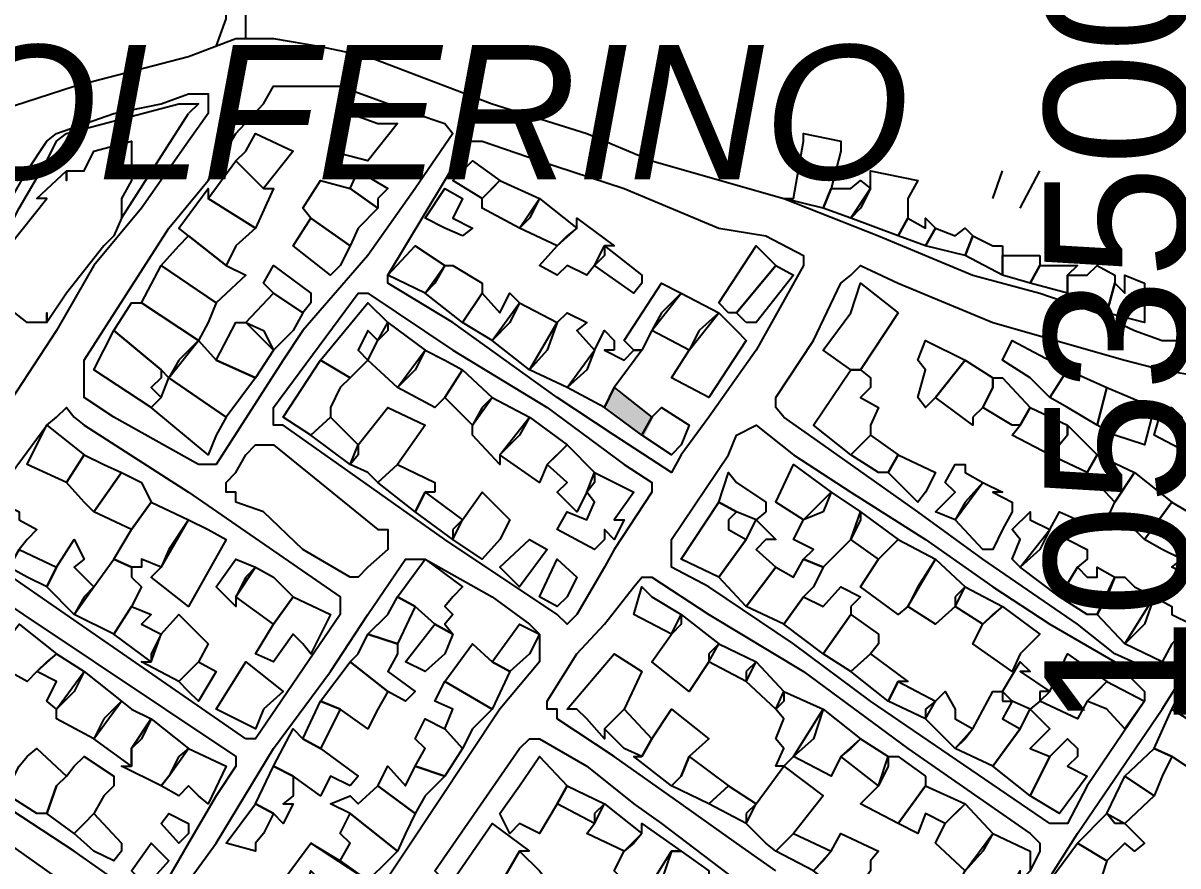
# Model space of a CAD drawing. Header units: millimetres. Extents: x -3588 to 75209, y -3737 to 38254.
# Drawn here: x 28172.9 to 28338.3, y 5220.4 to 5341 of the extents above; entities that cross this region are included whole.
import ezdxf

# ---------------------------------------------------------------- set-up
doc = ezdxf.new("R2010")
doc.units = ezdxf.units.MM
for name, color, linetype in [('H', 250, 'Continuous'), ('P', 253, 'Continuous'), ('T', 7, 'Continuous')]:
    doc.layers.add(name, color=color, linetype=linetype)

msp = doc.modelspace()

# ---------------------------------------------------------------- hatches: boundary and pattern name
at = {"layer": 'H', "linetype": 'Continuous'}
msp.add_hatch(color=256, dxfattribs=at).paths.add_polyline_path([(28263.211, 5284.577), (28261.803, 5281.76), (28256.442, 5285.985), (28257.562, 5288.53), (28263.211, 5284.577), (28263.211, 5284.577)])

# ---------------------------------------------------------------- linework, layer by layer
at = {"layer": 'P', "color": 254}
for points in [[(28200.541, 5337.645), (28201.949, 5341.598), (28201.949, 5345.551), (28203.357, 5353.745)], [(28204.782, 5338.781), (28204.782, 5341.598), (28204.782, 5345.551), (28206.19, 5353.745)], [(28054.315, 5214.288), (28070.687, 5239.974), (28085.362, 5261.707), (28089.603, 5271.022), (28092.148, 5276.671), (28094.964, 5284.577), (28097.781, 5292.771), (28101.734, 5302.357), (28107.111, 5315.912), (28108.519, 5317.32), (28109.928, 5318.457), (28112.472, 5319.865), (28120.65, 5319.865), (28135.614, 5321.273), (28140.975, 5321.273), (28143.808, 5321.273), (28153.122, 5324.106), (28164.132, 5328.059), (28168.085, 5328.059), (28180.216, 5331.996), (28196.588, 5336.237), (28203.357, 5338.781), (28204.782, 5338.781)], [(28204.782, 5338.781), (28207.31, 5338.781)], [(28207.31, 5338.781), (28208.735, 5338.781), (28215.504, 5337.645), (28222.274, 5336.237), (28240.054, 5329.467), (28253.609, 5325.226), (28262.923, 5321.273), (28281.84, 5315.912), (28295.395, 5310.551), (28308.934, 5304.901), (28318.536, 5302.357), (28326.73, 5299.54), (28332.091, 5296.996), (28336.044, 5295.587), (28341.678, 5295.587), (28348.463, 5294.179), (28351.008, 5294.179), (28355.233, 5292.771), (28362.002, 5290.226), (28367.38, 5287.409), (28372.741, 5283.456), (28376.694, 5280.624), (28378.102, 5279.215), (28380.919, 5276.671)], [(28199.405, 5318.457), (28203.357, 5325.226), (28207.31, 5329.467), (28208.735, 5331.996), (28210.143, 5331.996), (28211.551, 5331.996), (28218.321, 5331.996), (28229.059, 5328.059), (28233.284, 5326.634), (28234.421, 5325.226), (28229.059, 5317.32), (28222.274, 5307.734), (28212.96, 5296.996), (28210.143, 5292.771), (28200.541, 5277.807), (28199.405, 5277.807), (28197.996, 5277.807), (28185.865, 5284.577), (28181.624, 5287.409), (28181.624, 5288.818), (28181.624, 5290.226), (28181.624, 5291.346), (28181.624, 5292.771), (28193.771, 5311.671), (28199.405, 5318.457)], [(28168.085, 5310.551), (28173.447, 5319.865), (28176.263, 5324.106), (28177.672, 5325.226), (28185.865, 5328.059), (28192.635, 5329.467), (28196.588, 5330.875), (28197.996, 5330.875), (28199.405, 5330.875), (28199.405, 5329.467), (28199.405, 5328.059), (28196.588, 5324.106), (28189.818, 5314.504), (28183.033, 5306.31), (28177.672, 5296.996), (28169.494, 5284.577)], [(28162.708, 5279.215), (28161.3, 5280.624), (28164.132, 5290.226), (28165.541, 5290.226), (28168.085, 5295.587), (28165.541, 5295.587), (28162.708, 5291.346), (28164.132, 5290.226), (28159.891, 5282.032), (28157.347, 5283.456), (28159.891, 5290.226), (28164.132, 5296.996), (28168.085, 5306.31), (28172.31, 5314.504), (28176.263, 5321.273), (28177.672, 5324.106), (28179.08, 5325.226), (28195.18, 5329.467), (28197.996, 5329.467), (28196.588, 5328.059)], [(28186.986, 5313.095), (28196.588, 5328.059)], [(28223.682, 5326.634), (28226.515, 5326.634), (28222.274, 5321.273), (28216.913, 5322.682), (28219.729, 5328.059), (28223.682, 5326.634)], [(28204.782, 5322.682), (28206.19, 5325.226), (28211.551, 5322.682), (28207.31, 5317.32), (28203.357, 5321.273), (28204.782, 5322.682)], [(28290.034, 5322.682), (28288.609, 5317.32), (28287.489, 5314.504), (28281.84, 5315.912), (28283.248, 5315.912), (28284.656, 5324.106), (28284.656, 5325.226), (28290.034, 5324.106), (28290.034, 5322.682)], [(28185.865, 5310.551), (28184.457, 5309.142), (28179.08, 5302.357), (28176.263, 5298.132), (28176.263, 5299.54), (28176.263, 5298.132), (28173.447, 5298.132), (28168.085, 5302.357), (28168.085, 5304.901), (28170.902, 5309.142), (28176.263, 5315.912), (28174.855, 5315.912), (28179.08, 5319.865), (28179.08, 5318.457), (28179.08, 5319.865), (28181.624, 5319.865), (28183.033, 5322.682), (28188.41, 5324.106), (28188.41, 5318.457), (28186.986, 5315.912), (28186.986, 5314.504), (28186.986, 5313.095), (28185.865, 5310.551)], [(28257.562, 5282.032), (28249.384, 5287.409), (28234.421, 5298.132), (28225.107, 5303.781), (28225.107, 5304.901), (28235.829, 5322.682), (28235.829, 5324.106), (28238.646, 5324.106), (28246.84, 5321.273), (28258.97, 5317.32), (28272.526, 5311.671), (28279.295, 5310.551), (28284.656, 5307.734), (28284.656, 5306.31), (28277.887, 5294.179), (28271.117, 5284.577), (28267.164, 5279.215), (28265.756, 5276.671), (28257.562, 5282.032)], [(28207.31, 5317.32), (28208.735, 5317.32), (28206.19, 5311.671), (28199.405, 5315.912), (28203.357, 5321.273), (28207.31, 5317.32)], [(28240.054, 5317.32), (28238.646, 5315.912), (28234.421, 5318.457), (28237.237, 5321.273), (28241.19, 5318.457), (28240.054, 5317.32)], [(28220.866, 5311.671), (28219.729, 5309.142), (28214.096, 5313.095), (28212.96, 5314.504), (28215.504, 5318.457), (28219.729, 5317.32), (28223.682, 5314.504), (28220.866, 5311.671)], [(28223.682, 5315.912), (28223.682, 5314.504), (28219.729, 5317.32), (28220.866, 5319.865), (28225.107, 5317.32), (28223.682, 5315.912)], [(28245.431, 5313.095), (28244.007, 5311.671), (28238.646, 5314.504), (28238.646, 5315.912), (28241.19, 5318.457), (28246.84, 5315.912), (28245.431, 5313.095)], [(28292.85, 5314.504), (28291.442, 5313.095), (28287.489, 5314.504), (28288.609, 5317.32), (28291.442, 5317.32), (28292.85, 5318.457), (28294.259, 5317.32), (28292.85, 5314.504)], [(28299.62, 5315.912), (28299.62, 5313.095), (28298.211, 5310.551), (28291.442, 5313.095), (28294.259, 5317.32), (28294.259, 5319.865), (28301.028, 5318.457), (28299.62, 5315.912)], [(28311.767, 5315.912), (28313.175, 5319.865)], [(28315.72, 5314.504), (28318.536, 5319.865)]]:
    msp.add_lwpolyline(points, dxfattribs=at)
at = {"layer": 'P'}
for points in [[(28203.357, 5309.142), (28201.949, 5306.31), (28196.588, 5310.551), (28195.18, 5311.671), (28199.405, 5317.32), (28199.405, 5315.912), (28206.19, 5311.671), (28203.357, 5309.142)], [(28235.829, 5310.551), (28233.284, 5311.671), (28230.468, 5313.095), (28233.284, 5317.32), (28235.829, 5315.912), (28234.421, 5313.095), (28237.237, 5311.671), (28235.829, 5310.551)], [(28250.792, 5310.551), (28249.384, 5309.142), (28244.007, 5311.671), (28246.84, 5315.912), (28252.201, 5311.671), (28250.792, 5310.551)], [(28218.321, 5306.31), (28216.913, 5304.901), (28211.551, 5309.142), (28214.096, 5313.095), (28219.729, 5309.142), (28218.321, 5306.31)], [(28256.154, 5307.734), (28254.745, 5306.31), (28253.609, 5304.901), (28250.792, 5306.31), (28249.384, 5304.901), (28246.84, 5306.31), (28249.384, 5309.142), (28252.201, 5311.671), (28252.201, 5313.095), (28257.562, 5309.142), (28256.154, 5309.142), (28256.154, 5307.734)], [(28303.573, 5311.671), (28302.164, 5309.142), (28298.211, 5310.551), (28299.62, 5313.095), (28302.164, 5311.671), (28302.164, 5313.095), (28303.573, 5311.671)], [(28195.18, 5309.142), (28196.588, 5310.551), (28201.949, 5306.31), (28204.782, 5304.901), (28200.541, 5300.949), (28192.635, 5306.31), (28195.18, 5309.142)], [(28308.934, 5310.551), (28307.814, 5307.734), (28302.164, 5309.142), (28303.573, 5311.671), (28306.405, 5310.551), (28307.814, 5311.671), (28308.934, 5310.551)], [(28313.175, 5309.142), (28313.175, 5307.734), (28313.175, 5304.901), (28307.814, 5307.734), (28308.934, 5310.551), (28311.767, 5309.142), (28313.175, 5309.142)], [(28231.876, 5303.781), (28230.468, 5302.357), (28225.107, 5304.901), (28229.059, 5309.142), (28233.284, 5306.31), (28231.876, 5303.781)], [(28261.515, 5303.781), (28260.379, 5302.357), (28254.745, 5306.31), (28256.154, 5309.142), (28261.515, 5304.901), (28261.515, 5303.781)], [(28273.934, 5299.54), (28272.526, 5300.949), (28277.887, 5309.142), (28280.703, 5306.31), (28275.07, 5299.54), (28273.934, 5299.54)], [(28318.536, 5307.734), (28318.536, 5306.31), (28317.128, 5303.781), (28313.175, 5304.901), (28313.175, 5307.734), (28315.72, 5307.734), (28317.128, 5307.734), (28318.536, 5307.734)], [(28199.405, 5298.132), (28197.996, 5295.587), (28189.818, 5300.949), (28192.635, 5306.31), (28200.541, 5300.949), (28199.405, 5298.132)], [(28214.096, 5300.949), (28212.96, 5299.54), (28208.735, 5302.357), (28207.31, 5303.781), (28208.735, 5306.31), (28214.096, 5302.357), (28214.096, 5300.949)], [(28238.646, 5303.781), (28238.646, 5302.357), (28235.829, 5298.132), (28230.468, 5302.357), (28233.284, 5306.31), (28234.421, 5306.31), (28238.646, 5303.781)], [(28276.478, 5298.132), (28275.07, 5299.54), (28280.703, 5306.31), (28283.248, 5304.901), (28277.887, 5298.132), (28276.478, 5298.132)], [(28329.259, 5250.697), (28323.897, 5254.938), (28310.358, 5264.252), (28301.028, 5271.022), (28287.489, 5280.624), (28281.84, 5284.577), (28280.703, 5285.985), (28280.703, 5287.409), (28286.081, 5295.587), (28290.034, 5303.781), (28291.442, 5304.901), (28292.85, 5306.31), (28298.211, 5303.781), (28311.767, 5298.132), (28330.683, 5292.771), (28336.044, 5291.346), (28342.814, 5290.226)], [(28322.489, 5304.901), (28322.489, 5302.357), (28317.128, 5303.781), (28318.536, 5306.31), (28321.353, 5306.31), (28323.897, 5306.31), (28322.489, 5304.901)], [(28329.259, 5303.781), (28328.138, 5299.54), (28322.489, 5302.357), (28322.489, 5304.901), (28325.306, 5304.901), (28326.73, 5306.31), (28329.259, 5304.901), (28329.259, 5303.781)], [(28264.332, 5299.54), (28262.923, 5296.996), (28261.515, 5294.179), (28260.379, 5294.179), (28258.97, 5295.587), (28264.332, 5303.781), (28267.164, 5302.357), (28264.332, 5299.54)], [(28298.211, 5299.54), (28292.85, 5291.346), (28291.442, 5291.346), (28287.489, 5294.179), (28291.442, 5299.54), (28292.85, 5303.781), (28298.211, 5299.54)], [(28333.5, 5300.949), (28333.5, 5298.132), (28328.138, 5299.54), (28329.259, 5303.781), (28330.683, 5302.357), (28330.683, 5304.901), (28333.5, 5303.781), (28333.5, 5300.949)], [(28211.551, 5296.996), (28208.735, 5294.179), (28204.782, 5298.132), (28208.735, 5302.357), (28212.96, 5299.54), (28211.551, 5296.996)], [(28249.384, 5256.346), (28233.284, 5267.085), (28219.729, 5276.671), (28210.143, 5283.456), (28208.735, 5283.456), (28208.735, 5284.577), (28208.735, 5285.985), (28220.866, 5302.357), (28222.274, 5302.357), (28234.421, 5294.179), (28247.96, 5285.985), (28258.97, 5277.807), (28262.923, 5275.263), (28262.923, 5273.854), (28257.562, 5265.66), (28256.154, 5263.132), (28252.201, 5256.346), (28250.792, 5254.938), (28249.384, 5256.346)], [(28242.599, 5298.132), (28240.054, 5295.587), (28235.829, 5298.132), (28238.646, 5302.357), (28241.19, 5299.54), (28242.599, 5302.357), (28244.007, 5300.949), (28242.599, 5298.132)], [(28269.709, 5296.996), (28268.285, 5294.179), (28262.923, 5296.996), (28267.164, 5302.357), (28272.526, 5299.54), (28269.709, 5296.996)], [(28195.18, 5292.771), (28193.771, 5290.226), (28192.635, 5291.346), (28185.865, 5296.996), (28188.41, 5300.949), (28189.818, 5300.949), (28197.996, 5295.587), (28195.18, 5292.771)], [(28225.107, 5296.996), (28223.682, 5295.587), (28222.274, 5296.996), (28220.866, 5294.179), (28222.274, 5292.771), (28219.729, 5290.226), (28215.504, 5292.771), (28222.274, 5300.949), (28225.107, 5298.132), (28225.107, 5296.996)], [(28247.96, 5294.179), (28245.431, 5291.346), (28240.054, 5295.587), (28244.007, 5300.949), (28249.384, 5298.132), (28247.96, 5294.179)], [(28253.609, 5291.346), (28250.792, 5288.818), (28245.431, 5291.346), (28249.384, 5298.132), (28250.792, 5299.54), (28253.609, 5298.132), (28252.201, 5296.996), (28254.745, 5294.179), (28253.609, 5291.346)], [(28275.07, 5296.996), (28276.478, 5295.587), (28271.117, 5287.409), (28265.756, 5290.226), (28268.285, 5294.179), (28272.526, 5299.54), (28275.07, 5296.996)], [(28192.635, 5290.226), (28191.227, 5288.818), (28192.635, 5287.409), (28191.227, 5285.985), (28183.033, 5291.346), (28185.865, 5296.996), (28192.635, 5291.346), (28192.635, 5290.226)], [(28207.31, 5296.996), (28208.735, 5294.179), (28206.19, 5290.226), (28200.541, 5292.771), (28203.357, 5298.132), (28204.782, 5298.132), (28207.31, 5296.996)], [(28229.059, 5291.346), (28226.515, 5288.818), (28222.274, 5292.771), (28223.682, 5295.587), (28225.107, 5298.132), (28230.468, 5294.179), (28229.059, 5291.346)], [(28257.562, 5294.179), (28256.154, 5294.179), (28258.97, 5292.771), (28260.379, 5294.179), (28261.515, 5294.179), (28257.562, 5288.818), (28256.154, 5285.985), (28250.792, 5288.818), (28254.745, 5294.179), (28256.154, 5296.996), (28257.562, 5295.587), (28257.562, 5294.179)], [(28200.541, 5292.771), (28206.19, 5290.226), (28201.949, 5284.577), (28193.771, 5290.226), (28197.996, 5295.587), (28200.541, 5292.771)], [(28307.814, 5292.771), (28303.573, 5287.409), (28302.164, 5285.985), (28301.028, 5287.409), (28302.164, 5291.346), (28301.028, 5292.771), (28302.164, 5295.587), (28307.814, 5292.771)], [(28317.128, 5290.226), (28313.175, 5292.771), (28314.583, 5295.587), (28322.489, 5291.346), (28319.945, 5287.409), (28317.128, 5290.226)], [(28233.284, 5292.771), (28235.829, 5291.346), (28233.284, 5287.409), (28231.876, 5285.985), (28226.515, 5288.818), (28230.468, 5294.179), (28233.284, 5292.771)], [(28218.321, 5288.818), (28216.913, 5285.985), (28216.913, 5284.577), (28214.096, 5282.032), (28210.143, 5284.577), (28215.504, 5292.771), (28219.729, 5290.226), (28218.321, 5288.818)], [(28308.934, 5284.577), (28308.934, 5283.456), (28303.573, 5287.409), (28307.814, 5292.771), (28311.767, 5290.226), (28311.767, 5288.818), (28310.358, 5285.985), (28308.934, 5284.577)], [(28200.541, 5282.032), (28199.405, 5279.215), (28191.227, 5285.985), (28192.635, 5287.409), (28193.771, 5290.226), (28201.949, 5284.577), (28200.541, 5282.032)], [(28238.646, 5285.985), (28237.237, 5283.456), (28233.284, 5287.409), (28235.829, 5291.346), (28240.054, 5287.409), (28238.646, 5285.985)], [(28294.259, 5288.818), (28292.85, 5287.409), (28295.395, 5285.985), (28294.259, 5283.456), (28294.259, 5282.032), (28291.442, 5279.215), (28286.081, 5283.456), (28291.442, 5291.346), (28292.85, 5291.346), (28294.259, 5290.226), (28294.259, 5288.818)], [(28317.128, 5285.985), (28315.72, 5283.456), (28314.583, 5283.456), (28310.358, 5285.985), (28311.767, 5288.818), (28311.767, 5290.226), (28313.175, 5290.226), (28317.128, 5285.985)], [(28322.489, 5285.985), (28319.945, 5287.409), (28322.489, 5291.346), (28328.138, 5288.818), (28326.73, 5283.456), (28322.489, 5285.985)], [(28262.923, 5284.577), (28261.515, 5282.032), (28256.154, 5285.985), (28257.562, 5288.818), (28262.923, 5284.577), (28262.923, 5284.577)], [(28329.259, 5282.032), (28326.73, 5283.456), (28328.138, 5288.818), (28334.908, 5285.985), (28333.5, 5280.624), (28329.259, 5282.032)], [(28244.007, 5282.032), (28241.19, 5279.215), (28241.19, 5277.807), (28237.237, 5282.032), (28237.237, 5283.456), (28240.054, 5287.409), (28245.431, 5284.577), (28244.007, 5282.032)], [(28204.782, 5238.566), (28165.541, 5265.66), (28164.132, 5265.66), (28164.132, 5267.085), (28176.263, 5283.456), (28177.672, 5284.577), (28179.08, 5285.985), (28180.216, 5284.577), (28181.624, 5283.456), (28196.588, 5273.854), (28218.321, 5258.891), (28218.321, 5256.346), (28206.19, 5238.566), (28204.782, 5238.566)], [(28222.274, 5276.671), (28219.729, 5277.807), (28220.866, 5280.624), (28225.107, 5285.985), (28230.468, 5283.456), (28226.515, 5277.807), (28223.682, 5275.263), (28222.274, 5276.671)], [(28267.164, 5280.624), (28265.756, 5279.215), (28261.515, 5282.032), (28262.923, 5284.577), (28264.332, 5285.985), (28268.285, 5283.456), (28267.164, 5280.624)], [(28321.353, 5280.624), (28319.945, 5279.215), (28314.583, 5282.032), (28315.72, 5283.456), (28317.128, 5285.985), (28322.489, 5283.456), (28322.489, 5282.032), (28321.353, 5280.624)], [(28337.453, 5285.985), (28338.861, 5284.577), (28338.861, 5282.032), (28341.678, 5280.624), (28340.269, 5279.215), (28334.908, 5282.032), (28336.044, 5285.985), (28337.453, 5285.985)], [(28220.866, 5279.215), (28219.729, 5277.807), (28214.096, 5282.032), (28216.913, 5284.577), (28220.866, 5280.624), (28220.866, 5279.215)], [(28249.384, 5279.215), (28247.96, 5277.807), (28246.84, 5275.263), (28241.19, 5279.215), (28245.431, 5284.577), (28250.792, 5280.624), (28249.384, 5279.215)], [(28174.855, 5280.624), (28176.263, 5283.456), (28181.624, 5279.215), (28179.08, 5275.263), (28173.447, 5277.807), (28174.855, 5280.624)], [(28319.945, 5226.435), (28294.259, 5243.927), (28283.248, 5252.121), (28271.117, 5260.299), (28265.756, 5263.132), (28265.756, 5264.252), (28265.756, 5267.085), (28273.934, 5279.215), (28275.07, 5282.032), (28277.887, 5283.456), (28283.248, 5279.215), (28291.442, 5273.854), (28302.164, 5267.085), (28311.767, 5260.299), (28319.945, 5254.938), (28329.259, 5249.577), (28332.091, 5246.76), (28333.5, 5245.336), (28333.5, 5243.927), (28325.306, 5231.796), (28322.489, 5226.435), (28321.353, 5226.435), (28319.945, 5226.435)], [(28298.211, 5279.215), (28296.803, 5276.671), (28295.395, 5276.671), (28291.442, 5279.215), (28294.259, 5282.032), (28298.211, 5279.215)], [(28326.73, 5279.215), (28325.306, 5276.671), (28319.945, 5279.215), (28322.489, 5282.032), (28322.489, 5283.456), (28326.73, 5279.215)], [(28212.96, 5265.66), (28207.31, 5271.022), (28203.357, 5272.446), (28203.357, 5273.854), (28201.949, 5273.854), (28201.949, 5275.263), (28203.357, 5276.671), (28204.782, 5279.215), (28206.19, 5280.624), (28207.31, 5280.624), (28208.735, 5280.624), (28223.682, 5268.493), (28225.107, 5268.493), (28225.107, 5267.085), (28225.107, 5265.66), (28222.274, 5263.132), (28220.866, 5261.707), (28219.729, 5261.707), (28212.96, 5265.66)], [(28254.745, 5275.263), (28253.609, 5273.854), (28252.201, 5271.022), (28249.384, 5273.854), (28250.792, 5275.263), (28247.96, 5277.807), (28250.792, 5280.624), (28254.745, 5276.671), (28254.745, 5275.263)], [(28357.777, 5280.624), (28337.453, 5248.168), (28336.044, 5248.168), (28334.908, 5248.168), (28329.259, 5250.697)], [(28184.457, 5277.807), (28186.986, 5276.671), (28183.033, 5271.022), (28181.624, 5272.446), (28179.08, 5275.263), (28181.624, 5279.215), (28184.457, 5277.807)], [(28302.164, 5273.854), (28301.028, 5272.446), (28296.803, 5276.671), (28298.211, 5279.215), (28303.573, 5276.671), (28302.164, 5273.854)], [(28332.091, 5276.671), (28329.259, 5272.446), (28325.306, 5276.671), (28326.73, 5279.215), (28332.091, 5276.671)], [(28231.876, 5273.854), (28230.468, 5273.854), (28229.059, 5271.022), (28223.682, 5275.263), (28226.515, 5277.807), (28231.876, 5275.263), (28231.876, 5273.854)], [(28287.489, 5271.022), (28284.656, 5269.901), (28280.703, 5272.446), (28283.248, 5277.807), (28288.609, 5273.854), (28287.489, 5271.022)], [(28307.814, 5272.446), (28306.405, 5269.901), (28303.573, 5271.022), (28306.405, 5273.854), (28304.981, 5275.263), (28306.405, 5277.807), (28307.814, 5277.807), (28307.814, 5276.671), (28310.358, 5275.263), (28307.814, 5272.446)], [(28189.818, 5275.263), (28191.227, 5272.446), (28188.41, 5268.493), (28183.033, 5271.022), (28186.986, 5276.671), (28189.818, 5275.263)], [(28256.154, 5267.085), (28254.745, 5265.66), (28249.384, 5268.493), (28250.792, 5271.022), (28253.609, 5269.901), (28254.745, 5272.446), (28253.609, 5273.854), (28254.745, 5276.671), (28260.379, 5273.854), (28257.562, 5269.901), (28258.97, 5269.901), (28257.562, 5267.085), (28256.154, 5268.493), (28256.154, 5267.085)], [(28279.295, 5271.022), (28277.887, 5269.901), (28275.07, 5271.022), (28272.526, 5272.446), (28273.934, 5276.671), (28275.07, 5275.263), (28279.295, 5272.446), (28279.295, 5271.022)], [(28337.453, 5272.446), (28333.5, 5267.085), (28330.683, 5269.901), (28330.683, 5268.493), (28328.138, 5269.901), (28329.259, 5272.446), (28332.091, 5276.671), (28337.453, 5272.446)], [(28234.421, 5268.493), (28234.421, 5267.085), (28229.059, 5271.022), (28230.468, 5273.854), (28235.829, 5269.901), (28234.421, 5268.493)], [(28241.19, 5267.085), (28238.646, 5264.252), (28234.421, 5267.085), (28235.829, 5269.901), (28238.646, 5273.854), (28242.599, 5269.901), (28241.19, 5267.085)], [(28292.85, 5269.901), (28291.442, 5267.085), (28287.489, 5263.132), (28284.656, 5264.252), (28286.081, 5265.66), (28283.248, 5267.085), (28284.656, 5269.901), (28288.609, 5273.854), (28292.85, 5271.022), (28292.85, 5269.901)], [(28313.175, 5268.493), (28311.767, 5265.66), (28310.358, 5265.66), (28306.405, 5269.901), (28310.358, 5275.263), (28313.175, 5273.854), (28311.767, 5273.854), (28314.583, 5272.446), (28314.583, 5271.022), (28313.175, 5268.493)], [(28173.447, 5267.085), (28172.31, 5265.66), (28170.902, 5263.132), (28165.541, 5267.085), (28169.494, 5272.446), (28172.31, 5271.022), (28172.31, 5269.901), (28174.855, 5268.493), (28173.447, 5267.085)], [(28193.771, 5265.66), (28192.635, 5263.132), (28189.818, 5264.252), (28189.818, 5263.132), (28188.41, 5263.132), (28185.865, 5264.252), (28188.41, 5268.493), (28191.227, 5272.446), (28196.588, 5269.901), (28193.771, 5265.66)], [(28273.934, 5269.901), (28273.934, 5268.493), (28276.478, 5267.085), (28272.526, 5261.707), (28267.164, 5264.252), (28272.526, 5272.446), (28275.07, 5271.022), (28273.934, 5269.901)], [(28341.678, 5269.901), (28338.861, 5264.252), (28336.044, 5265.66), (28333.5, 5267.085), (28337.453, 5272.446), (28341.678, 5269.901)], [(28296.803, 5265.66), (28295.395, 5264.252), (28291.442, 5267.085), (28292.85, 5271.022), (28298.211, 5267.085), (28296.803, 5265.66)], [(28318.536, 5265.66), (28315.72, 5263.132), (28314.583, 5264.252), (28315.72, 5267.085), (28314.583, 5268.493), (28317.128, 5271.022), (28317.128, 5269.901), (28319.945, 5268.493), (28318.536, 5265.66)], [(28323.897, 5269.901), (28322.489, 5267.085), (28325.306, 5265.66), (28325.306, 5264.252), (28323.897, 5263.132), (28321.353, 5258.891), (28315.72, 5263.132), (28319.945, 5268.493), (28321.353, 5271.022), (28323.897, 5269.901)], [(28345.63, 5263.132), (28344.222, 5260.299), (28341.678, 5261.707), (28340.269, 5261.707), (28337.453, 5263.132), (28338.861, 5264.252), (28341.678, 5269.901), (28342.814, 5271.022), (28348.463, 5267.085), (28347.055, 5265.66), (28345.63, 5263.132)], [(28199.405, 5268.493), (28201.949, 5267.085), (28196.588, 5257.482), (28191.227, 5261.707), (28192.635, 5263.132), (28196.588, 5269.901), (28199.405, 5268.493)], [(28279.295, 5267.085), (28277.887, 5265.66), (28280.703, 5263.132), (28276.478, 5257.482), (28272.526, 5261.707), (28276.478, 5267.085), (28277.887, 5269.901), (28280.703, 5267.085), (28279.295, 5267.085)], [(28181.624, 5258.891), (28180.216, 5256.346), (28176.263, 5260.299), (28177.672, 5263.132), (28180.216, 5267.085), (28181.624, 5264.252), (28180.216, 5263.132), (28183.033, 5260.299), (28181.624, 5258.891)], [(28242.599, 5261.707), (28241.19, 5263.132), (28245.431, 5267.085), (28247.96, 5265.66), (28244.007, 5260.299), (28242.599, 5261.707)], [(28301.028, 5260.299), (28299.62, 5257.482), (28298.211, 5256.346), (28292.85, 5260.299), (28295.395, 5264.252), (28298.211, 5267.085), (28303.573, 5264.252), (28301.028, 5260.299)], [(28173.447, 5261.707), (28170.902, 5263.132), (28172.31, 5265.66), (28177.672, 5263.132), (28176.263, 5260.299), (28173.447, 5261.707)], [(28188.41, 5261.707), (28189.818, 5260.299), (28188.41, 5257.482), (28185.865, 5253.529), (28180.216, 5256.346), (28183.033, 5260.299), (28185.865, 5264.252), (28188.41, 5263.132), (28188.41, 5261.707)], [(28210.143, 5202.158), (28208.735, 5203.278), (28196.588, 5211.472), (28195.18, 5212.88), (28193.771, 5212.88), (28193.771, 5214.288), (28200.541, 5223.603), (28208.735, 5237.158), (28216.913, 5248.168), (28222.274, 5256.346), (28227.635, 5264.252), (28229.059, 5264.252), (28230.468, 5264.252), (28240.054, 5258.891), (28245.431, 5254.938), (28246.84, 5253.529), (28246.84, 5252.121), (28246.84, 5249.577), (28241.19, 5242.807), (28227.635, 5222.482), (28214.096, 5202.158), (28212.96, 5200.733), (28211.551, 5200.733), (28210.143, 5202.158)], [(28204.782, 5261.707), (28203.357, 5258.891), (28203.357, 5257.482), (28200.541, 5260.299), (28203.357, 5264.252), (28206.19, 5263.132), (28204.782, 5261.707)], [(28234.421, 5258.891), (28233.284, 5257.482), (28234.421, 5256.346), (28233.284, 5254.938), (28234.421, 5253.529), (28231.876, 5254.938), (28229.059, 5257.482), (28226.515, 5258.891), (28230.468, 5264.252), (28235.829, 5260.299), (28234.421, 5258.891)], [(28250.792, 5258.891), (28249.384, 5257.482), (28246.84, 5258.891), (28249.384, 5264.252), (28252.201, 5261.707), (28250.792, 5258.891)], [(28286.081, 5260.299), (28284.656, 5258.891), (28281.84, 5254.938), (28276.478, 5257.482), (28280.703, 5263.132), (28283.248, 5261.707), (28284.656, 5264.252), (28287.489, 5263.132), (28286.081, 5260.299)], [(28310.358, 5164.037), (28308.934, 5165.461), (28292.85, 5176.184), (28292.85, 5177.592), (28292.85, 5179), (28306.405, 5196.508), (28317.128, 5214.288), (28323.897, 5225.011), (28336.044, 5242.807), (28349.583, 5264.252)], [(28306.405, 5258.891), (28306.405, 5257.482), (28303.573, 5254.938), (28299.62, 5257.482), (28303.573, 5264.252), (28307.814, 5260.299), (28306.405, 5258.891)], [(28159.891, 5260.299), (28161.3, 5263.132), (28162.708, 5263.132), (28203.357, 5236.021), (28203.357, 5234.613), (28200.541, 5230.372), (28196.588, 5223.603), (28192.635, 5216.833), (28191.227, 5215.697), (28189.818, 5215.697), (28180.216, 5222.482), (28168.085, 5230.372), (28159.891, 5236.021), (28150.577, 5242.807), (28150.577, 5243.927), (28149.169, 5243.927), (28149.169, 5245.336), (28158.755, 5257.482), (28159.891, 5260.299)], [(28208.735, 5261.707), (28211.551, 5258.891), (28208.735, 5254.938), (28203.357, 5258.891), (28206.19, 5263.132), (28208.735, 5261.707)], [(28328.138, 5258.891), (28326.73, 5256.346), (28325.306, 5256.346), (28321.353, 5258.891), (28323.897, 5263.132), (28325.306, 5261.707), (28326.73, 5261.707), (28326.73, 5263.132), (28329.259, 5261.707), (28328.138, 5258.891)], [(28256.154, 5254.938), (28260.379, 5260.299), (28261.515, 5261.707), (28262.923, 5261.707), (28271.117, 5256.346), (28284.656, 5248.168), (28299.62, 5237.158), (28317.128, 5225.011), (28318.536, 5223.603), (28318.536, 5222.482), (28317.128, 5219.65)], [(28333.5, 5254.938), (28330.683, 5252.121), (28326.73, 5256.346), (28329.259, 5261.707), (28330.683, 5261.707), (28332.091, 5260.299), (28334.908, 5258.891), (28333.5, 5254.938)], [(28212.96, 5252.121), (28211.551, 5253.529), (28208.735, 5249.577), (28206.19, 5250.697), (28208.735, 5254.938), (28211.551, 5258.891), (28216.913, 5256.346), (28214.096, 5250.697), (28212.96, 5252.121)], [(28225.107, 5256.346), (28226.515, 5258.891), (28229.059, 5257.482), (28226.515, 5252.121), (28222.274, 5253.529), (28225.107, 5256.346)], [(28267.164, 5254.938), (28265.756, 5253.529), (28260.379, 5256.346), (28261.515, 5260.299), (28262.923, 5258.891), (28267.164, 5256.346), (28267.164, 5254.938)], [(28291.442, 5257.482), (28291.442, 5256.346), (28287.489, 5250.697), (28281.84, 5254.938), (28284.656, 5258.891), (28287.489, 5257.482), (28290.034, 5260.299), (28292.85, 5258.891), (28291.442, 5257.482)], [(28311.767, 5256.346), (28310.358, 5254.938), (28306.405, 5257.482), (28307.814, 5260.299), (28313.175, 5257.482), (28311.767, 5256.346)], [(28337.453, 5252.121), (28336.044, 5249.577), (28330.683, 5252.121), (28334.908, 5258.891), (28337.453, 5257.482), (28337.453, 5256.346), (28340.269, 5254.938), (28337.453, 5252.121)], [(28191.227, 5250.697), (28191.227, 5249.577), (28185.865, 5253.529), (28188.41, 5257.482), (28191.227, 5256.346), (28189.818, 5254.938), (28192.635, 5253.529), (28191.227, 5250.697)], [(28315.72, 5250.697), (28314.583, 5248.168), (28308.934, 5252.121), (28310.358, 5254.938), (28313.175, 5257.482), (28318.536, 5253.529), (28315.72, 5250.697)], [(28195.18, 5246.76), (28189.818, 5249.577), (28191.227, 5249.577), (28192.635, 5253.529), (28195.18, 5256.346), (28199.405, 5252.121), (28197.996, 5249.577), (28195.18, 5246.76)], [(28271.117, 5250.697), (28271.117, 5249.577), (28268.285, 5245.336), (28262.923, 5249.577), (28265.756, 5253.529), (28267.164, 5256.346), (28272.526, 5252.121), (28271.117, 5250.697)], [(28295.395, 5252.121), (28294.259, 5250.697), (28291.442, 5248.168), (28287.489, 5250.697), (28291.442, 5256.346), (28295.395, 5253.529), (28295.395, 5252.121)], [(28176.263, 5249.577), (28174.855, 5248.168), (28173.447, 5246.76), (28170.902, 5248.168), (28169.494, 5245.336), (28166.661, 5246.76), (28168.085, 5249.577), (28172.31, 5254.938), (28177.672, 5250.697), (28176.263, 5249.577)], [(28233.284, 5250.697), (28230.468, 5248.168), (28227.635, 5249.577), (28231.876, 5254.938), (28234.421, 5253.529), (28233.284, 5250.697)], [(28245.431, 5250.697), (28242.599, 5248.168), (28240.054, 5249.577), (28244.007, 5254.938), (28246.84, 5253.529), (28245.431, 5250.697)], [(28280.703, 5219.65), (28275.07, 5223.603), (28267.164, 5229.252), (28257.562, 5236.021), (28249.384, 5241.383), (28249.384, 5242.807), (28247.96, 5242.807), (28247.96, 5243.927), (28252.201, 5250.697), (28256.154, 5254.938)], [(28220.866, 5250.697), (28222.274, 5253.529), (28226.515, 5252.121), (28226.515, 5250.697), (28225.107, 5248.168), (28229.059, 5245.336), (28227.635, 5243.927), (28225.107, 5245.336), (28219.729, 5249.577), (28220.866, 5250.697)], [(28180.216, 5245.336), (28177.672, 5242.807), (28176.263, 5243.927), (28177.672, 5246.76), (28174.855, 5248.168), (28177.672, 5250.697), (28181.624, 5248.168), (28180.216, 5245.336)], [(28240.054, 5249.577), (28242.599, 5248.168), (28240.054, 5242.807), (28233.284, 5246.76), (28237.237, 5252.121), (28240.054, 5249.577)], [(28252.201, 5242.807), (28250.792, 5242.807), (28257.562, 5250.697), (28261.515, 5248.168), (28258.97, 5242.807), (28256.154, 5239.974), (28256.154, 5238.566), (28253.609, 5241.383), (28252.201, 5242.807)], [(28276.478, 5248.168), (28276.478, 5246.76), (28271.117, 5249.577), (28272.526, 5252.121), (28277.887, 5249.577), (28276.478, 5248.168)], [(28298.211, 5246.76), (28296.803, 5243.927), (28291.442, 5248.168), (28294.259, 5250.697), (28299.62, 5246.76), (28298.211, 5246.76)], [(28326.73, 5245.336), (28325.306, 5243.927), (28323.897, 5241.383), (28318.536, 5243.927), (28319.945, 5245.336), (28322.489, 5250.697), (28328.138, 5246.76), (28326.73, 5245.336)], [(28196.588, 5245.336), (28195.18, 5246.76), (28197.996, 5249.577), (28200.541, 5248.168), (28197.996, 5243.927), (28196.588, 5245.336)], [(28207.31, 5242.807), (28206.19, 5239.974), (28200.541, 5242.807), (28204.782, 5249.577), (28210.143, 5245.336), (28207.31, 5242.807)], [(28223.682, 5242.807), (28222.274, 5239.974), (28218.321, 5242.807), (28215.504, 5243.927), (28219.729, 5249.577), (28225.107, 5245.336), (28223.682, 5242.807)], [(28281.84, 5243.927), (28280.703, 5242.807), (28276.478, 5246.76), (28277.887, 5249.577), (28281.84, 5245.336), (28281.84, 5243.927)], [(28318.536, 5245.336), (28318.536, 5243.927), (28317.128, 5242.807), (28314.583, 5243.927), (28313.175, 5245.336), (28315.72, 5249.577), (28317.128, 5248.168), (28315.72, 5248.168), (28319.945, 5245.336), (28318.536, 5245.336)], [(28184.457, 5241.383), (28183.033, 5238.566), (28177.672, 5241.383), (28177.672, 5242.807), (28181.624, 5248.168), (28186.986, 5243.927), (28184.457, 5241.383)], [(28337.453, 5242.807), (28340.269, 5248.168), (28341.678, 5248.168), (28347.055, 5243.927), (28349.583, 5242.807), (28347.055, 5237.158), (28344.222, 5238.566), (28337.453, 5242.807)], [(28237.237, 5239.974), (28235.829, 5237.158), (28233.284, 5239.974), (28234.421, 5242.807), (28231.876, 5243.927), (28233.284, 5246.76), (28240.054, 5242.807), (28237.237, 5239.974)], [(28302.164, 5242.807), (28302.164, 5241.383), (28296.803, 5243.927), (28298.211, 5246.76), (28303.573, 5243.927), (28302.164, 5242.807)], [(28328.138, 5242.807), (28325.306, 5243.927), (28328.138, 5246.76), (28333.5, 5243.927), (28330.683, 5239.974), (28328.138, 5242.807)], [(28189.818, 5238.566), (28188.41, 5237.158), (28188.41, 5236.021), (28188.41, 5234.613), (28183.033, 5238.566), (28186.986, 5243.927), (28188.41, 5242.807), (28191.227, 5241.383), (28189.818, 5238.566)], [(28216.913, 5239.974), (28215.504, 5237.158), (28212.96, 5238.566), (28215.504, 5243.927), (28218.321, 5242.807), (28216.913, 5239.974)], [(28286.081, 5238.566), (28283.248, 5236.021), (28281.84, 5234.613), (28280.703, 5234.613), (28281.84, 5237.158), (28280.703, 5238.566), (28281.84, 5241.383), (28280.703, 5242.807), (28281.84, 5245.336), (28287.489, 5242.807), (28286.081, 5238.566)], [(28307.814, 5238.566), (28306.405, 5237.158), (28302.164, 5241.383), (28303.573, 5243.927), (28304.981, 5245.336), (28306.405, 5242.807), (28306.405, 5241.383), (28308.934, 5239.974), (28307.814, 5238.566)], [(28313.175, 5243.927), (28314.583, 5243.927), (28313.175, 5241.383), (28315.72, 5239.974), (28311.767, 5234.613), (28306.405, 5237.158), (28308.934, 5239.974), (28311.767, 5245.336), (28313.175, 5245.336), (28313.175, 5243.927)], [(28258.97, 5237.158), (28256.154, 5239.974), (28258.97, 5242.807), (28262.923, 5238.566), (28261.515, 5236.021), (28258.97, 5237.158)], [(28265.756, 5231.796), (28260.379, 5236.021), (28261.515, 5236.021), (28262.923, 5238.566), (28265.756, 5242.807), (28271.117, 5238.566), (28268.285, 5236.021), (28267.164, 5233.205), (28265.756, 5231.796)], [(28291.442, 5237.158), (28290.034, 5236.021), (28288.609, 5233.205), (28283.248, 5236.021), (28287.489, 5242.807), (28292.85, 5238.566), (28291.442, 5237.158)], [(28318.536, 5238.566), (28317.128, 5237.158), (28319.945, 5236.021), (28317.128, 5230.372), (28311.767, 5234.613), (28315.72, 5239.974), (28317.128, 5242.807), (28319.945, 5239.974), (28318.536, 5238.566)], [(28342.814, 5236.021), (28341.678, 5233.205), (28337.453, 5236.021), (28334.908, 5237.158), (28337.453, 5242.807), (28344.222, 5238.566), (28342.814, 5236.021)], [(28195.18, 5236.021), (28193.771, 5233.205), (28192.635, 5231.796), (28186.986, 5234.613), (28188.41, 5234.613), (28188.41, 5236.021), (28188.41, 5237.158), (28191.227, 5241.383), (28196.588, 5237.158), (28195.18, 5236.021)], [(28233.284, 5239.974), (28235.829, 5237.158), (28233.284, 5233.205), (28229.059, 5234.613), (28230.468, 5237.158), (28229.059, 5238.566), (28230.468, 5241.383), (28233.284, 5239.974)], [(28151.986, 5237.158), (28153.122, 5236.021), (28166.661, 5226.435), (28176.263, 5219.65), (28185.865, 5212.88), (28186.986, 5212.88), (28186.986, 5211.472), (28186.986, 5210.047), (28184.457, 5207.519), (28173.447, 5191.147), (28132.797, 5219.65), (28131.661, 5219.65), (28132.797, 5221.058), (28138.43, 5229.252), (28145.216, 5238.566), (28147.761, 5239.974), (28147.761, 5238.566), (28149.169, 5238.566), (28151.986, 5237.158)], [(28219.729, 5231.796), (28216.913, 5233.205), (28215.504, 5230.372), (28211.551, 5233.205), (28208.735, 5234.613), (28211.551, 5239.974), (28212.96, 5238.566), (28215.504, 5237.158), (28220.866, 5233.205), (28219.729, 5231.796)], [(28288.609, 5180.409), (28287.489, 5180.409), (28277.887, 5187.194), (28262.923, 5196.508), (28244.007, 5210.047), (28233.284, 5216.833), (28233.284, 5218.241), (28231.876, 5219.65), (28244.007, 5237.158), (28245.431, 5238.566), (28246.84, 5238.566), (28253.609, 5234.613), (28260.379, 5229.252), (28264.332, 5226.435), (28275.07, 5218.241), (28283.248, 5212.88), (28292.85, 5206.11), (28299.62, 5202.158), (28301.028, 5200.733), (28302.164, 5199.325), (28302.164, 5196.508), (28296.803, 5189.723), (28290.034, 5180.409), (28288.609, 5180.409)], [(28296.803, 5234.613), (28295.395, 5231.796), (28290.034, 5236.021), (28292.85, 5238.566), (28296.803, 5236.021), (28296.803, 5234.613)], [(28323.897, 5236.021), (28322.489, 5234.613), (28325.306, 5233.205), (28321.353, 5227.844), (28317.128, 5230.372), (28319.945, 5236.021), (28322.489, 5238.566), (28323.897, 5237.158), (28323.897, 5236.021)], [(28174.855, 5227.844), (28170.902, 5230.372), (28170.902, 5231.796), (28172.31, 5234.613), (28173.447, 5236.021), (28174.855, 5237.158), (28179.08, 5233.205), (28177.672, 5231.796), (28176.263, 5227.844), (28174.855, 5227.844)], [(28185.865, 5231.796), (28184.457, 5230.372), (28183.033, 5227.844), (28181.624, 5226.435), (28180.216, 5225.011), (28176.263, 5227.844), (28177.672, 5231.796), (28179.08, 5233.205), (28180.216, 5234.613), (28181.624, 5236.021), (28185.865, 5233.205), (28185.865, 5231.796)], [(28197.996, 5230.372), (28196.588, 5231.796), (28195.18, 5230.372), (28192.635, 5231.796), (28193.771, 5233.205), (28196.588, 5237.158), (28201.949, 5234.613), (28199.405, 5229.252), (28197.996, 5230.372)], [(28244.007, 5231.796), (28246.84, 5236.021), (28250.792, 5231.796), (28249.384, 5229.252), (28246.84, 5225.011), (28244.007, 5226.435), (28242.599, 5225.011), (28241.19, 5227.844), (28244.007, 5231.796)], [(28271.117, 5229.252), (28265.756, 5231.796), (28267.164, 5233.205), (28268.285, 5236.021), (28273.934, 5231.796), (28271.117, 5229.252)], [(28302.164, 5233.205), (28302.164, 5231.796), (28298.211, 5226.435), (28292.85, 5229.252), (28295.395, 5231.796), (28296.803, 5236.021), (28298.211, 5236.021), (28302.164, 5233.205)], [(28336.044, 5233.205), (28334.908, 5230.372), (28330.683, 5233.205), (28334.908, 5237.158), (28337.453, 5236.021), (28336.044, 5233.205)], [(28211.551, 5231.796), (28211.551, 5230.372), (28210.143, 5229.252), (28211.551, 5229.252), (28210.143, 5226.435), (28208.735, 5227.844), (28206.19, 5229.252), (28208.735, 5234.613), (28211.551, 5233.205), (28211.551, 5231.796)], [(28230.468, 5230.372), (28229.059, 5227.844), (28223.682, 5231.796), (28225.107, 5234.613), (28227.635, 5231.796), (28229.059, 5234.613), (28233.284, 5233.205), (28230.468, 5230.372)], [(28279.295, 5223.603), (28276.478, 5226.435), (28277.887, 5229.252), (28281.84, 5234.613), (28287.489, 5230.372), (28283.248, 5225.011), (28280.703, 5222.482), (28279.295, 5223.603)], [(28329.259, 5226.435), (28328.138, 5227.844), (28330.683, 5233.205), (28334.908, 5230.372), (28330.683, 5226.435), (28329.259, 5226.435)], [(28227.635, 5225.011), (28226.515, 5222.482), (28219.729, 5227.844), (28216.913, 5229.252), (28219.729, 5230.372), (28220.866, 5229.252), (28223.682, 5231.796), (28229.059, 5227.844), (28227.635, 5225.011)], [(28254.745, 5227.844), (28254.745, 5226.435), (28249.384, 5229.252), (28250.792, 5231.796), (28256.154, 5229.252), (28254.745, 5227.844)], [(28276.478, 5227.844), (28276.478, 5226.435), (28271.117, 5229.252), (28273.934, 5231.796), (28277.887, 5229.252), (28276.478, 5227.844)], [(28306.405, 5227.844), (28304.981, 5226.435), (28302.164, 5227.844), (28301.028, 5225.011), (28298.211, 5226.435), (28302.164, 5231.796), (28307.814, 5229.252), (28306.405, 5227.844)], [(28207.31, 5225.011), (28206.19, 5223.603), (28206.19, 5222.482), (28201.949, 5223.603), (28206.19, 5229.252), (28208.735, 5227.844), (28207.31, 5225.011)], [(28260.379, 5223.603), (28258.97, 5222.482), (28253.609, 5225.011), (28254.745, 5226.435), (28256.154, 5229.252), (28261.515, 5225.011), (28260.379, 5223.603)], [(28310.358, 5222.482), (28307.814, 5219.65), (28303.573, 5223.603), (28304.981, 5226.435), (28307.814, 5229.252), (28311.767, 5225.011), (28310.358, 5222.482)], [(28186.986, 5222.482), (28185.865, 5221.058), (28183.033, 5222.482), (28180.216, 5225.011), (28181.624, 5226.435), (28183.033, 5227.844), (28186.986, 5223.603), (28186.986, 5222.482)], [(28196.588, 5225.011), (28195.18, 5223.603), (28192.635, 5226.435), (28193.771, 5227.844), (28196.588, 5226.435), (28196.588, 5225.011)], [(28225.107, 5221.058), (28222.274, 5218.241), (28214.096, 5223.603), (28218.321, 5221.058), (28219.729, 5223.603), (28218.321, 5225.011), (28219.729, 5227.844), (28226.515, 5222.482), (28225.107, 5221.058)], [(28328.138, 5221.058), (28323.897, 5223.603), (28328.138, 5227.844), (28330.683, 5226.435), (28333.5, 5223.603), (28332.091, 5222.482), (28330.683, 5223.603), (28328.138, 5221.058)], [(28245.431, 5222.482), (28244.007, 5222.482), (28240.054, 5215.697), (28234.421, 5218.241), (28240.054, 5226.435), (28245.431, 5222.482)], [(28264.332, 5218.241), (28261.515, 5215.697), (28257.562, 5219.65), (28258.97, 5222.482), (28261.515, 5225.011), (28261.515, 5226.435), (28267.164, 5222.482), (28265.756, 5222.482), (28264.332, 5218.241)], [(28287.489, 5221.058), (28286.081, 5219.65), (28280.703, 5222.482), (28283.248, 5225.011), (28288.609, 5222.482), (28287.489, 5221.058)], [(28294.259, 5221.058), (28294.259, 5219.65), (28291.442, 5215.697), (28286.081, 5219.65), (28288.609, 5222.482), (28290.034, 5225.011), (28295.395, 5222.482), (28294.259, 5221.058)], [(28317.128, 5219.65), (28315.72, 5218.241), (28315.72, 5219.65), (28311.767, 5212.88), (28306.405, 5216.833), (28307.814, 5219.65), (28311.767, 5225.011), (28317.128, 5222.482), (28317.128, 5219.65)], [(28189.818, 5218.241), (28188.41, 5219.65), (28191.227, 5223.603), (28193.771, 5221.058), (28191.227, 5218.241), (28189.818, 5218.241)], [(28218.321, 5221.058), (28222.274, 5218.241), (28223.682, 5216.833), (28219.729, 5212.88), (28214.096, 5215.697), (28215.504, 5218.241), (28214.096, 5219.65), (28212.96, 5216.833), (28210.143, 5218.241), (28214.096, 5223.603), (28218.321, 5221.058)], [(28247.96, 5216.833), (28245.431, 5211.472), (28240.054, 5215.697), (28244.007, 5222.482), (28246.84, 5219.65), (28247.96, 5218.241), (28247.96, 5216.833)], [(28268.285, 5214.288), (28265.756, 5210.047), (28260.379, 5212.88), (28261.515, 5215.697), (28265.756, 5222.482), (28267.164, 5222.482), (28271.117, 5219.65), (28271.117, 5218.241), (28268.285, 5214.288)], [(28321.353, 5218.241), (28319.945, 5218.241), (28323.897, 5223.603), (28328.138, 5221.058), (28326.73, 5216.833), (28330.683, 5214.288), (28329.259, 5212.88), (28323.897, 5216.833), (28321.353, 5218.241)]]:
    msp.add_lwpolyline(points, dxfattribs=at)

# ---------------------------------------------------------------- texts
at = {"layer": 'T', "insert": (28319.165, 5239.785), "char_height": 20.80483, "attachment_point": 1, "rotation": 90}
msp.add_mtext('{\\fArial|b0|i0|c0|p18;1053500}', dxfattribs=at)
at = {"layer": 'T', "color": 254, "insert": (28144.848, 5337.853), "char_height": 19.20446, "attachment_point": 1}
msp.add_mtext('{\\fArial|b0|i1|c0|p18;SOLFERINO}', dxfattribs=at)

doc.saveas('drawing.dxf')
